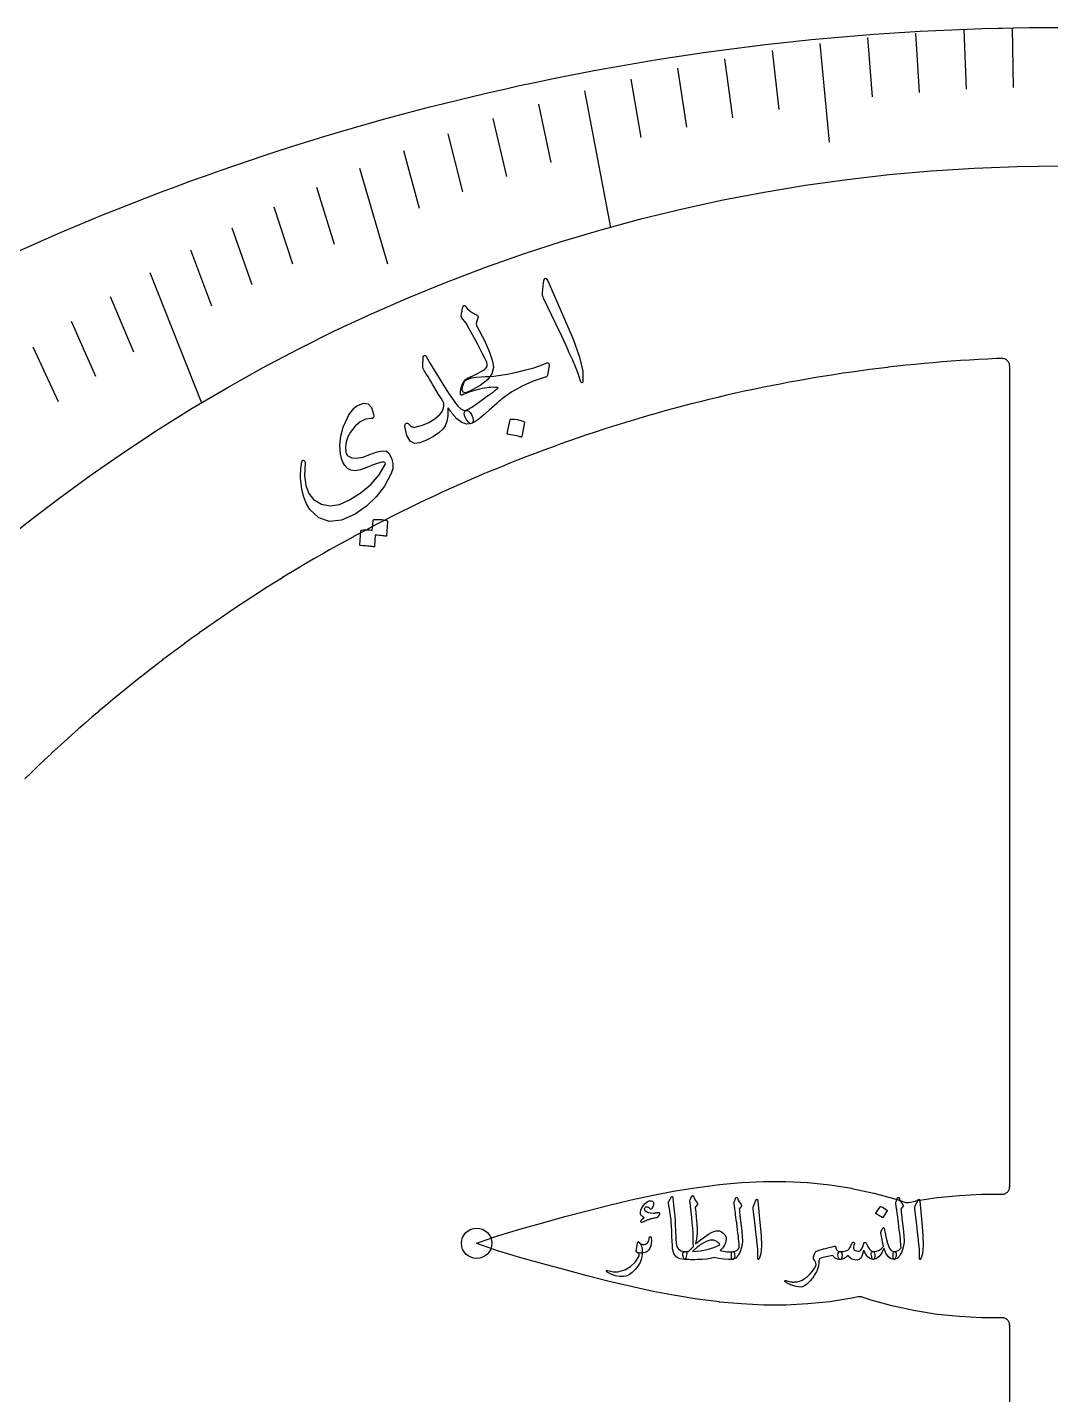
# Model space of a CAD drawing. Header units: millimetres. Extents: x -82 to 82, y -82 to 82.
# Drawn here: x -33.52 to -0.32, y 37.98 to 82.35 of the extents above; entities that cross this region are included whole.
import ezdxf

# ---------------------------------------------------------------- set-up
doc = ezdxf.new("R2010")
doc.units = ezdxf.units.MM
for name, color, linetype in [('CUT_INNER', 6, 'Continuous'), ('CUT_OUTER', 1, 'Continuous'), ('ENGRAVE', 7, 'Continuous'), ('ENGRAVE_FINE', 8, 'Continuous'), ('TEXT', 5, 'Continuous')]:
    doc.layers.add(name, color=color, linetype=linetype)

msp = doc.modelspace()

# ---------------------------------------------------------------- linework, layer by layer
at = {"layer": 'CUT_INNER'}
msp.add_lwpolyline([(-1.647, 26.5122), (-1.647, 40.2299), (-1.6482, 40.2544), (-1.6518, 40.2787), (-1.6578, 40.3025), (-1.666, 40.3256), (-1.6765, 40.3478), (-1.6892, 40.3688), (-1.7038, 40.3885), (-1.7203, 40.4067), (-1.7385, 40.4232), (-1.7582, 40.4378), (-1.7793, 40.4504), (-1.8015, 40.4609), (-1.8246, 40.4691), (-1.8484, 40.4751), (-1.8727, 40.4787), (-1.8972, 40.4799), (-2.5575, 40.4794), (-2.5637, 40.4795), (-3.2734, 40.514), (-3.2799, 40.5145), (-3.9894, 40.5862), (-3.9961, 40.587), (-4.7054, 40.6978), (-4.7123, 40.6991), (-5.4214, 40.8509), (-5.4284, 40.8526), (-6.1374, 41.0476), (-6.1445, 41.0498), (-6.4281, 41.1463), (-6.4541, 41.1536), (-6.4806, 41.1581), (-6.5075, 41.1597), (-6.5344, 41.1583), (-6.561, 41.1541), (-6.7638, 41.1107), (-6.7706, 41.1095), (-7.4799, 40.9987), (-7.4866, 40.9978), (-8.1961, 40.9261), (-8.2026, 40.9256), (-8.9124, 40.8911), (-8.9185, 40.891), (-9.6287, 40.8915), (-9.6344, 40.8917), (-10.345, 40.925), (-10.3502, 40.9253), (-11.0613, 40.9887), (-11.0661, 40.9893), (-11.7777, 41.0801), (-11.7819, 41.0807), (-12.4941, 41.1958), (-12.4976, 41.1965), (-13.2105, 41.3329), (-13.2134, 41.3335), (-13.9269, 41.4879), (-13.9292, 41.4884), (-14.6432, 41.6576), (-14.6451, 41.658), (-15.3595, 41.8388), (-15.3609, 41.8392), (-16.0753, 42.0286), (-16.7916, 42.2248), (-17.5079, 42.4264), (-17.5091, 42.4268), (-18.221, 42.6354), (-18.2281, 42.6377), (-18.9347, 42.8916), (-18.9398, 42.8938), (-18.9347, 42.8959), (-18.2281, 43.1498), (-18.221, 43.1522), (-17.5091, 43.3607), (-17.5079, 43.3611), (-16.7932, 43.5623), (-16.0773, 43.7584), (-15.3609, 43.9484), (-15.3595, 43.9487), (-14.6451, 44.1295), (-14.6432, 44.13), (-13.9292, 44.2991), (-13.9269, 44.2997), (-13.2134, 44.4541), (-13.2105, 44.4547), (-12.4976, 44.5911), (-12.4941, 44.5917), (-11.7819, 44.7069), (-11.7777, 44.7075), (-11.0661, 44.7983), (-11.0613, 44.7988), (-10.3502, 44.8622), (-10.345, 44.8626), (-9.6344, 44.8959), (-9.6287, 44.896), (-8.9185, 44.8965), (-8.9124, 44.8964), (-8.2026, 44.8619), (-8.1961, 44.8614), (-7.4866, 44.7897), (-7.4799, 44.7889), (-6.7706, 44.6781), (-6.7638, 44.6768), (-6.0546, 44.525), (-6.0476, 44.5233), (-5.3386, 44.3283), (-5.3315, 44.3261), (-5.0479, 44.2296), (-5.022, 44.2223), (-4.9954, 44.2178), (-4.9685, 44.2162), (-4.9416, 44.2176), (-4.915, 44.2218), (-4.7123, 44.2652), (-4.7054, 44.2665), (-3.9961, 44.3772), (-3.9894, 44.3781), (-3.2799, 44.4498), (-3.2734, 44.4503), (-2.5637, 44.4848), (-2.5575, 44.4849), (-1.8972, 44.4844), (-1.8727, 44.4856), (-1.8484, 44.4892), (-1.8246, 44.4951), (-1.8015, 44.5034), (-1.7793, 44.5139), (-1.7582, 44.5265), (-1.7385, 44.5411), (-1.7203, 44.5576), (-1.7038, 44.5757), (-1.6892, 44.5954), (-1.6765, 44.6165), (-1.666, 44.6387), (-1.6578, 44.6618), (-1.6518, 44.6856), (-1.6482, 44.7099), (-1.647, 44.7344), (-1.647, 71.3567), (-1.6483, 71.3818), (-1.652, 71.4067), (-1.6583, 71.431), (-1.667, 71.4546), (-1.678, 71.4773), (-1.6912, 71.4987), (-1.7065, 71.5186), (-1.7238, 71.5369), (-1.7428, 71.5534), (-1.7633, 71.5679), (-1.7852, 71.5803), (-1.8083, 71.5904), (-1.8322, 71.5981), (-1.8568, 71.6034), (-1.8818, 71.6062), (-1.907, 71.6065), (-2.0651, 71.6002), (-2.0666, 71.6001), (-2.36, 71.5866), (-2.3615, 71.5865), (-2.6548, 71.5712), (-2.6563, 71.5711), (-2.9495, 71.554), (-2.9511, 71.5539), (-3.2441, 71.535), (-3.2457, 71.5349), (-3.5386, 71.5142), (-3.5401, 71.5141), (-3.833, 71.4916), (-3.8345, 71.4915), (-4.1272, 71.4672), (-4.1287, 71.467), (-4.4212, 71.4409), (-4.4227, 71.4408), (-4.7151, 71.4129), (-4.7166, 71.4127), (-5.0088, 71.3831), (-5.0103, 71.3829), (-5.3023, 71.3514), (-5.3038, 71.3513), (-5.5956, 71.318), (-5.5971, 71.3178), (-5.8887, 71.2828), (-5.8902, 71.2826), (-6.1816, 71.2457), (-6.1831, 71.2455), (-6.4742, 71.2069), (-6.4758, 71.2067), (-6.7667, 71.1663), (-6.7682, 71.1661), (-7.0588, 71.1239), (-7.0603, 71.1236), (-7.3507, 71.0797), (-7.3522, 71.0794), (-7.6423, 71.0337), (-7.6438, 71.0334), (-7.9336, 70.9859), (-7.9351, 70.9856), (-8.2246, 70.9363), (-8.2262, 70.936), (-8.5154, 70.8849), (-8.5169, 70.8847), (-8.8057, 70.8318), (-8.8073, 70.8315), (-9.0958, 70.7769), (-9.0973, 70.7766), (-9.3855, 70.7202), (-9.387, 70.7199), (-9.6749, 70.6617), (-9.6764, 70.6614), (-9.9639, 70.6015), (-9.9654, 70.6011), (-10.2525, 70.5394), (-10.254, 70.5391), (-10.5408, 70.4756), (-10.5422, 70.4753), (-10.8286, 70.4101), (-10.8301, 70.4097), (-11.116, 70.3427), (-11.1175, 70.3424), (-11.403, 70.2737), (-11.4045, 70.2733), (-11.6896, 70.2028), (-11.6911, 70.2024), (-11.9758, 70.1302), (-11.9773, 70.1298), (-12.2615, 70.0558), (-12.263, 70.0555), (-12.5467, 69.9797), (-12.5482, 69.9793), (-12.8315, 69.9019), (-12.8329, 69.9015), (-13.1157, 69.8223), (-13.1172, 69.8219), (-13.3995, 69.7409), (-13.401, 69.7405), (-13.6828, 69.6578), (-13.6843, 69.6574), (-13.9656, 69.573), (-13.967, 69.5726), (-14.2478, 69.4865), (-14.2493, 69.486), (-14.5295, 69.3982), (-14.531, 69.3977), (-14.8107, 69.3082), (-14.8121, 69.3077), (-15.0913, 69.2164), (-15.0927, 69.2159), (-15.3713, 69.123), (-15.3728, 69.1225), (-15.6508, 69.0278), (-15.6522, 69.0273), (-15.9296, 68.9309), (-15.9311, 68.9304), (-16.2079, 68.8323), (-16.2093, 68.8318), (-16.4855, 68.732), (-16.487, 68.7315), (-16.7626, 68.63), (-16.764, 68.6295), (-17.039, 68.5263), (-17.0404, 68.5257), (-17.3147, 68.4209), (-17.3162, 68.4203), (-17.5898, 68.3138), (-17.5913, 68.3132), (-17.8643, 68.205), (-17.8657, 68.2045), (-18.138, 68.0946), (-18.1395, 68.094), (-18.4111, 67.9824), (-18.4126, 67.9819), (-18.6835, 67.8686), (-18.6849, 67.868), (-18.9552, 67.7532), (-18.9566, 67.7526), (-19.2262, 67.636), (-19.2276, 67.6354), (-19.4965, 67.5172), (-19.4979, 67.5166), (-19.766, 67.3968), (-19.7674, 67.3961), (-20.0348, 67.2747), (-20.0361, 67.274), (-20.3028, 67.1509), (-20.3042, 67.1503), (-20.57, 67.0255), (-20.5714, 67.0249), (-20.8365, 66.8985), (-20.8379, 66.8978), (-21.1022, 66.7698), (-21.1036, 66.7691), (-21.3671, 66.6395), (-21.3685, 66.6388), (-21.6312, 66.5076), (-21.6326, 66.5069), (-21.8945, 66.3741), (-21.8959, 66.3734), (-22.157, 66.2389), (-22.1583, 66.2382), (-22.4186, 66.1022), (-22.42, 66.1014), (-22.6794, 65.9638), (-22.6807, 65.9631), (-22.9393, 65.8238), (-22.9407, 65.8231), (-23.1984, 65.6823), (-23.1997, 65.6816), (-23.4566, 65.5392), (-23.4579, 65.5384), (-23.7139, 65.3944), (-23.7152, 65.3937), (-23.9703, 65.2481), (-23.9716, 65.2474), (-24.2258, 65.1003), (-24.2271, 65.0995), (-24.4804, 64.9509), (-24.4817, 64.9501), (-24.7341, 64.7999), (-24.7354, 64.7991), (-24.9868, 64.6473), (-24.9882, 64.6465), (-25.2386, 64.4932), (-25.24, 64.4924), (-25.4895, 64.3376), (-25.4908, 64.3368), (-25.7394, 64.1804), (-25.7407, 64.1796), (-25.9883, 64.0217), (-25.9896, 64.0209), (-26.2363, 63.8615), (-26.2376, 63.8607), (-26.4832, 63.6998), (-26.4845, 63.6989), (-26.7292, 63.5365), (-26.7305, 63.5357), (-26.9742, 63.3718), (-26.9754, 63.3709), (-27.2181, 63.2055), (-27.2194, 63.2046), (-27.461, 63.0377), (-27.4623, 63.0369), (-27.7029, 62.8685), (-27.7042, 62.8676), (-27.9438, 62.6978), (-27.945, 62.6969), (-28.1836, 62.5256), (-28.1848, 62.5247), (-28.4223, 62.3519), (-28.4235, 62.351), (-28.6599, 62.1768), (-28.6612, 62.1759), (-28.8965, 62.0002), (-28.8978, 61.9993), (-29.132, 61.8222), (-29.1332, 61.8212), (-29.3664, 61.6427), (-29.3676, 61.6418), (-29.5997, 61.4618), (-29.6009, 61.4609), (-29.8319, 61.2795), (-29.8331, 61.2785), (-30.0629, 61.0957), (-30.0641, 61.0947), (-30.2928, 60.9105), (-30.294, 60.9096), (-30.5216, 60.724), (-30.5228, 60.723), (-30.7493, 60.536), (-30.7504, 60.535), (-30.9757, 60.3466), (-30.9769, 60.3456), (-31.201, 60.1559), (-31.2022, 60.1549), (-31.4252, 59.9637), (-31.4263, 59.9627), (-31.6481, 59.7702), (-31.6493, 59.7692), (-31.8699, 59.5753), (-31.871, 59.5743), (-32.0904, 59.3791), (-32.0916, 59.3781), (-32.3098, 59.1815), (-32.3109, 59.1805), (-32.5279, 58.9826), (-32.529, 58.9816), (-32.7448, 58.7824), (-32.746, 58.7813), (-32.9605, 58.5808), (-32.9616, 58.5797), (-33.1749, 58.3779), (-33.176, 58.3768), (-33.3881, 58.1737), (-33.3892, 58.1726), (-33.6001, 57.9681)], dxfattribs=at)
at = {"layer": 'CUT_OUTER'}
msp.add_lwpolyline([(-33.8336, 75.0787), (-33.3723, 75.2849), (-32.9098, 75.4882), (-32.4459, 75.6887), (-31.9809, 75.8864), (-31.5147, 76.0812), (-31.0473, 76.2731), (-30.5787, 76.4622), (-30.1089, 76.6484), (-29.6381, 76.8317), (-29.1661, 77.0121), (-28.693, 77.1896), (-28.2188, 77.3642), (-27.7436, 77.5359), (-27.2673, 77.7047), (-26.79, 77.8705), (-26.3117, 78.0334), (-25.8324, 78.1934), (-25.3521, 78.3504), (-24.8709, 78.5045), (-24.3888, 78.6556), (-23.9057, 78.8038), (-23.4217, 78.949), (-22.9368, 79.0912), (-22.4511, 79.2305), (-21.9645, 79.3668), (-21.4771, 79.5), (-20.9889, 79.6303), (-20.4999, 79.7576), (-20.0102, 79.8819), (-19.5196, 80.0032), (-19.0284, 80.1214), (-18.5364, 80.2367), (-18.0437, 80.3489), (-17.5504, 80.4581), (-17.0564, 80.5643), (-16.5617, 80.6674), (-16.0664, 80.7675), (-15.5706, 80.8646), (-15.0741, 80.9586), (-14.577, 81.0496), (-14.0795, 81.1375), (-13.5813, 81.2223), (-13.0827, 81.3041), (-12.5836, 81.3829), (-12.084, 81.4586), (-11.584, 81.5312), (-11.0835, 81.6007), (-10.5826, 81.6672), (-10.0813, 81.7306), (-9.5796, 81.7909), (-9.0776, 81.8482), (-8.5752, 81.9023), (-8.0725, 81.9534), (-7.5695, 82.0014), (-7.0662, 82.0463), (-6.5626, 82.0881), (-6.0588, 82.1268), (-5.5548, 82.1624), (-5.0505, 82.195), (-4.5461, 82.2244), (-4.0415, 82.2508), (-3.5367, 82.274), (-3.0318, 82.2942), (-2.5268, 82.3112), (-2.0217, 82.3252), (-1.8765, 82.3283), (-1.5158, 82.336), (-1.0106, 82.3438), (-0.5053, 82.3484), (0, 82.35)], dxfattribs=at)
at = {"layer": 'ENGRAVE'}
for points in [[(-15.4466, 80.2855), (-14.5945, 75.8564)], [(-29.5439, 74.3917), (-27.8644, 70.1627)]]:
    msp.add_lwpolyline(points, dxfattribs=at)
for centre, radius in [((0, 23.532), 54.3217), ((-18.9407, 42.8938), 0.4941)]:
    msp.add_circle(centre, radius, dxfattribs=at)
at = {"layer": 'ENGRAVE_FINE'}
for points in [[(-4.6983, 82.162), (-4.5883, 80.2377)], [(-3.1346, 82.2664), (-3.0612, 80.3406)], [(-1.568, 82.3291), (-1.5313, 80.4024)], [(-7.8115, 81.829), (-7.5061, 78.6294)], [(-6.2578, 82.0162), (-6.1111, 80.0938)], [(-10.8964, 81.3319), (-10.6401, 79.4192)], [(-9.3582, 81.6008), (-9.1384, 79.6843)], [(-12.4247, 81.0227), (-12.1321, 79.1144)], [(-13.9419, 80.6738), (-13.613, 78.7703)], [(-16.9376, 79.8585), (-16.5363, 77.9667)], [(-18.4135, 79.3934), (-17.9763, 77.5083)], [(-19.8732, 78.8909), (-19.4002, 77.013)], [(-21.3156, 78.3517), (-20.8068, 76.4816)], [(-22.7394, 77.7766), (-21.8321, 74.6732)], [(-24.1436, 77.1664), (-23.5639, 75.3136)], [(-25.5271, 76.5218), (-24.9122, 74.6785)], [(-26.889, 75.8439), (-26.239, 74.0107)], [(-28.2282, 75.1336), (-27.5434, 73.311)], [(-30.8352, 73.6194), (-30.0814, 71.8196)], [(-32.1013, 72.8175), (-31.3133, 71.03)], [(-33.3414, 71.9872), (-32.5195, 70.2125)]]:
    msp.add_lwpolyline(points, dxfattribs=at)
at = {"layer": 'TEXT'}
for points in [[(-16.7718, 74.0639), (-16.7525, 74.1712), (-16.7233, 74.2163), (-16.6844, 74.1992), (-16.6357, 74.1198), (-16.1232, 72.9522), (-15.8135, 72.2338), (-15.6063, 71.6468), (-15.4995, 71.192), (-15.4919, 70.8696), (-15.5001, 70.8404), (-15.51, 70.8228), (-15.5218, 70.8169), (-15.5354, 70.8226), (-15.5486, 70.8343), (-15.5608, 70.8511), (-15.572, 70.873), (-15.5822, 70.9), (-15.6523, 71.1131), (-15.7364, 71.3359), (-15.8347, 71.5684), (-15.9473, 71.8105), (-15.9755, 71.8741), (-16.0537, 72.0453), (-16.1822, 72.324), (-16.3615, 72.71), (-16.7699, 73.5621), (-16.7883, 73.6086), (-16.8003, 73.653), (-16.806, 73.6955), (-16.8053, 73.736)], [(-18.6153, 71.4854), (-18.6801, 71.62), (-18.7499, 71.761), (-18.8248, 71.9083), (-18.9048, 72.062), (-18.9904, 72.2225), (-19.0822, 72.3903), (-19.1804, 72.5654), (-19.2848, 72.7477), (-19.4228, 72.9217), (-19.4337, 72.9474), (-19.4402, 72.9733), (-19.4425, 72.9996), (-19.4405, 73.0261), (-19.4386, 73.0401), (-19.4352, 73.0588), (-19.4303, 73.0823), (-19.424, 73.1105), (-19.4167, 73.1436), (-19.4089, 73.1818), (-19.4004, 73.225), (-19.3913, 73.2734), (-19.3877, 73.2894), (-19.3807, 73.3026), (-19.3704, 73.3128), (-19.3568, 73.3202), (-19.3441, 73.3223), (-19.3315, 73.3189), (-19.3188, 73.3099), (-19.3063, 73.2954), (-19.2345, 73.2138), (-19.1501, 73.1406), (-19.0531, 73.0756), (-18.9436, 73.0188), (-18.9151, 73.0019), (-18.8986, 72.9805), (-18.8941, 72.9545), (-18.9015, 72.9239), (-18.9534, 72.7431), (-18.9552, 72.7226), (-18.9518, 72.6979), (-18.9432, 72.669), (-18.9293, 72.6358), (-18.6917, 72.184), (-18.5241, 71.8121), (-18.4256, 71.5205), (-18.3956, 71.3093), (-18.4461, 71.1089), (-18.5918, 70.9149), (-18.8319, 70.7262), (-19.1662, 70.5414), (-19.2993, 70.4953), (-19.3802, 70.5096), (-19.409, 70.5846), (-19.3855, 70.7204), (-19.3794, 70.7395), (-19.3735, 70.7582), (-19.3678, 70.7764), (-19.3623, 70.7943), (-19.3569, 70.8117), (-19.3517, 70.8287), (-19.3467, 70.8453), (-19.3418, 70.8614), (-19.3271, 70.8944), (-19.3048, 70.9227), (-19.2749, 70.9464), (-19.2375, 70.9654), (-19.0658, 71.0409), (-18.9169, 71.1137), (-18.7907, 71.1838), (-18.6873, 71.2516), (-18.633, 71.3003), (-18.6028, 71.3555), (-18.5969, 71.4172), (-18.6153, 71.4854)], [(-19.2846, 69.9213), (-19.2433, 69.9188), (-19.2051, 69.9038), (-19.1701, 69.8762), (-19.1383, 69.8361), (-19.1065, 69.7834), (-19.0822, 69.7304), (-19.0654, 69.6771), (-19.056, 69.6235), (-19.0548, 69.575), (-19.0627, 69.5367), (-19.0796, 69.5086), (-19.1056, 69.4908), (-19.2626, 69.4719), (-19.4211, 69.5229), (-19.5815, 69.6438), (-19.7439, 69.8347), (-19.769, 69.8689), (-19.7907, 69.8985), (-19.8091, 69.9236), (-19.8241, 69.9441), (-19.8359, 69.96), (-19.8442, 69.9714), (-19.8492, 69.9782), (-19.8509, 69.9805), (-19.864, 69.9915), (-19.8728, 69.9923), (-19.8772, 69.983), (-19.8773, 69.9636), (-19.8793, 69.7464), (-19.907, 69.5645), (-19.9605, 69.4178), (-20.0399, 69.3062), (-20.1737, 69.1879), (-20.3422, 69.0762), (-20.5453, 68.9707), (-20.7832, 68.8709), (-20.9623, 68.848), (-21.1028, 68.9274), (-21.2048, 69.1095), (-21.2675, 69.3949), (-21.2688, 69.4321), (-21.2633, 69.4625), (-21.251, 69.486), (-21.232, 69.5026), (-21.2093, 69.5106), (-21.1861, 69.5081), (-21.1624, 69.4952), (-21.1381, 69.4718), (-21.0864, 69.4218), (-21.0362, 69.3889), (-20.9875, 69.3731), (-20.9404, 69.3744), (-20.7032, 69.4408), (-20.4908, 69.5317), (-20.3027, 69.6476), (-20.1386, 69.7887), (-20.0751, 69.8678), (-20.0327, 69.956), (-20.0117, 70.0532), (-20.0119, 70.1595), (-20.0326, 70.201), (-20.087, 70.295), (-20.1754, 70.4413), (-20.2979, 70.6399), (-20.3627, 70.7464), (-20.4211, 70.8427), (-20.4729, 70.9288), (-20.5183, 71.0046), (-20.5571, 71.0694), (-20.5895, 71.1226), (-20.6154, 71.1642), (-20.6348, 71.194), (-20.6607, 71.2414), (-20.6786, 71.2851), (-20.6884, 71.3254), (-20.6901, 71.362), (-20.6881, 71.4093), (-20.6861, 71.4533), (-20.6841, 71.4942), (-20.6822, 71.5319), (-20.6807, 71.5662), (-20.6798, 71.5971), (-20.6796, 71.6245), (-20.68, 71.6484), (-20.6785, 71.6685), (-20.6721, 71.6842), (-20.661, 71.6957), (-20.6452, 71.7028), (-20.6249, 71.7038), (-20.6073, 71.6993), (-20.5925, 71.6894), (-20.5805, 71.6741), (-20.4466, 71.4432), (-20.3174, 71.2253), (-20.1931, 71.0205), (-20.0737, 70.8287), (-19.9593, 70.6499), (-19.8502, 70.4839), (-19.7466, 70.3306), (-19.6483, 70.1903), (-19.5475, 70.063), (-19.4533, 69.9758), (-19.3657, 69.9285), (-19.2846, 69.9213)], [(-18.7959, 71.014), (-18.6622, 71.0159), (-18.5251, 71.023), (-18.3848, 71.0352), (-18.241, 71.0524), (-18.0943, 71.0742), (-17.9451, 71.0999), (-17.7934, 71.1295), (-17.6391, 71.1631), (-17.3436, 71.2333), (-17.0855, 71.3053), (-16.865, 71.3799), (-16.6818, 71.4574), (-16.6617, 71.4644), (-16.6434, 71.4653), (-16.6272, 71.4599), (-16.6129, 71.4484), (-16.6017, 71.4328), (-16.5945, 71.4151), (-16.5914, 71.3952), (-16.5924, 71.3733), (-16.6481, 71.0632), (-16.655, 71.0374), (-16.6688, 71.0175), (-16.6894, 71.0034), (-16.7168, 70.9951), (-17.1054, 70.864), (-17.4655, 70.7054), (-17.7965, 70.5199), (-18.0979, 70.3081), (-18.1145, 70.296), (-18.1422, 70.2736), (-18.181, 70.241), (-18.2308, 70.1981), (-18.2917, 70.1449), (-18.3635, 70.0813), (-18.4461, 70.0074), (-18.5395, 69.923), (-18.721, 69.762), (-18.8755, 69.6362), (-19.0035, 69.5457), (-19.1056, 69.4908), (-19.1368, 69.4898), (-19.1741, 69.51), (-19.2176, 69.5515), (-19.2673, 69.6142), (-19.327, 69.7247), (-19.3491, 69.813), (-19.3333, 69.8792), (-19.2798, 69.9233), (-19.1905, 69.9715), (-19.0672, 70.0503), (-18.9096, 70.1593), (-18.7172, 70.2982), (-18.6201, 70.3685), (-18.5349, 70.43), (-18.4617, 70.4826), (-18.4007, 70.5266), (-18.352, 70.5618), (-18.3161, 70.5881), (-18.293, 70.6056), (-18.2827, 70.6143), (-18.2791, 70.6183), (-18.2759, 70.6218), (-18.2733, 70.6247), (-18.2711, 70.6271), (-18.2691, 70.6291), (-18.267, 70.6308), (-18.2648, 70.6322), (-18.2624, 70.6333), (-18.2505, 70.6462), (-18.2476, 70.6557), (-18.2537, 70.6617), (-18.2688, 70.6641), (-18.3332, 70.6685), (-18.3997, 70.6695), (-18.4685, 70.6671), (-18.5395, 70.6613), (-18.6128, 70.6524), (-18.6885, 70.6408), (-18.7666, 70.6262), (-18.8471, 70.6089), (-18.9256, 70.5903), (-19.0025, 70.5701), (-19.0777, 70.5484), (-19.1512, 70.5252), (-19.2224, 70.5003), (-19.2905, 70.4738), (-19.3554, 70.4456), (-19.4172, 70.4159), (-19.4345, 70.4112), (-19.4482, 70.4129), (-19.4582, 70.421), (-19.4646, 70.4355), (-19.4673, 70.4649), (-19.468, 70.4944), (-19.4666, 70.524), (-19.4631, 70.5539), (-19.4581, 70.5843), (-19.4522, 70.6158), (-19.4452, 70.6485), (-19.4373, 70.6822), (-19.4167, 70.7485), (-19.3913, 70.8033), (-19.3612, 70.8468), (-19.3264, 70.8789), (-19.228, 70.935), (-19.1067, 70.9763), (-18.9626, 71.0027), (-18.7959, 71.014)], [(-22.37, 69.6574), (-22.5469, 69.6335), (-22.7178, 69.5521), (-22.882, 69.4131), (-23.0388, 69.2168), (-23.1224, 69.062), (-23.175, 68.9008), (-23.1968, 68.7332), (-23.1879, 68.5594), (-23.1797, 68.5279), (-23.1652, 68.4983), (-23.1443, 68.4704), (-23.1171, 68.4444), (-22.9938, 68.3833), (-22.8338, 68.3712), (-22.6372, 68.4077), (-22.4034, 68.4923), (-22.1735, 68.5769), (-21.9939, 68.6119), (-21.8648, 68.5981), (-21.7863, 68.5357), (-21.6996, 68.3676), (-21.659, 68.2002), (-21.6642, 68.0335), (-21.7148, 67.8676), (-21.9336, 67.4658), (-22.2006, 67.1139), (-22.5169, 66.8109), (-22.8835, 66.5555), (-23.3263, 66.3569), (-23.7172, 66.315), (-24.0588, 66.4314), (-24.3517, 66.708), (-24.4615, 66.8884), (-24.548, 67.1028), (-24.6107, 67.3513), (-24.649, 67.6341), (-24.653, 67.7164), (-24.6548, 67.797), (-24.6544, 67.8757), (-24.6518, 67.9527), (-24.6468, 68.0284), (-24.6394, 68.1032), (-24.6295, 68.1771), (-24.6171, 68.2501), (-24.607, 68.283), (-24.5922, 68.3022), (-24.5729, 68.3076), (-24.549, 68.2993), (-24.5295, 68.2834), (-24.5163, 68.2641), (-24.5094, 68.2413), (-24.5087, 68.2151), (-24.5298, 67.8116), (-24.4893, 67.48), (-24.3891, 67.2201), (-24.2305, 67.0312), (-23.9764, 66.8805), (-23.6989, 66.8277), (-23.3973, 66.8723), (-23.0702, 67.0136), (-22.6846, 67.2579), (-22.3635, 67.5309), (-22.1065, 67.834), (-21.9131, 68.1685), (-21.9037, 68.1933), (-21.9051, 68.2128), (-21.9174, 68.227), (-21.9405, 68.2358), (-22.0167, 68.2359), (-22.1357, 68.2089), (-22.2973, 68.1545), (-22.5015, 68.0722), (-22.7132, 67.9959), (-22.8888, 67.9647), (-23.0289, 67.9791), (-23.1333, 68.0394), (-23.2151, 68.1315), (-23.2804, 68.2388), (-23.329, 68.3614), (-23.3606, 68.4992), (-23.3816, 68.7914), (-23.3515, 69.0854), (-23.2697, 69.3812), (-23.1357, 69.6783), (-23.097, 69.752), (-23.0571, 69.8189), (-23.0159, 69.8792), (-22.9735, 69.9327), (-22.9304, 69.9797), (-22.887, 70.0202), (-22.8433, 70.0543), (-22.7994, 70.082), (-22.61, 70.1538), (-22.4611, 70.1297), (-22.3531, 70.0103), (-22.2857, 69.796), (-22.2815, 69.7315), (-22.2941, 69.6869), (-22.3236, 69.6622), (-22.37, 69.6574)], [(-17.856, 69.613), (-17.8525, 69.6213), (-17.8456, 69.6282), (-17.8355, 69.6335), (-17.8221, 69.6373), (-17.7159, 69.6345), (-17.6119, 69.6209), (-17.5101, 69.5967), (-17.4104, 69.5617), (-17.3994, 69.5548), (-17.3925, 69.5464), (-17.3897, 69.5363), (-17.3911, 69.5248), (-17.4706, 69.0732), (-17.4753, 69.0613), (-17.485, 69.0552), (-17.4995, 69.0548), (-17.5189, 69.0602), (-17.5357, 69.0648), (-17.5619, 69.0714), (-17.5976, 69.0798), (-17.6427, 69.0901), (-17.6978, 69.1021), (-17.7636, 69.1154), (-17.8401, 69.13), (-17.9272, 69.1459), (-17.9394, 69.1495), (-17.9469, 69.1549), (-17.9497, 69.1621), (-17.9479, 69.1712)], [(-22.2987, 66.3482), (-22.2962, 66.3568), (-22.2903, 66.3642), (-22.2811, 66.3705), (-22.2685, 66.3756), (-22.2166, 66.381), (-22.1652, 66.3839), (-22.1144, 66.3843), (-22.064, 66.3822), (-22.0137, 66.3775), (-21.963, 66.37), (-21.912, 66.3598), (-21.8607, 66.3467), (-21.8491, 66.3407), (-21.8409, 66.3321), (-21.8363, 66.321), (-21.8352, 66.3074), (-21.8638, 65.8501), (-21.8671, 65.8426), (-21.8755, 65.8383), (-21.8889, 65.8372), (-21.9075, 65.8392), (-21.9213, 65.8428), (-21.9427, 65.8465), (-21.9718, 65.8502), (-22.0084, 65.854), (-22.053, 65.858), (-22.1061, 65.8622), (-22.1676, 65.8668), (-22.2376, 65.8715), (-22.2586, 65.5149), (-22.2617, 65.5026), (-22.2702, 65.4955), (-22.2843, 65.4936), (-22.3038, 65.4967), (-22.3208, 65.4995), (-22.3471, 65.5031), (-22.3828, 65.5075), (-22.4279, 65.5128), (-22.4831, 65.5186), (-22.5487, 65.5245), (-22.6249, 65.5306), (-22.7116, 65.5368), (-22.722, 65.54), (-22.7286, 65.5452), (-22.7315, 65.5525), (-22.7307, 65.5618), (-22.6983, 66.0085), (-22.696, 66.0171), (-22.6902, 66.0246), (-22.6811, 66.0309), (-22.6685, 66.0362), (-22.6255, 66.0431), (-22.5826, 66.0474), (-22.5397, 66.0491), (-22.4968, 66.0482), (-22.4541, 66.0449), (-22.4118, 66.0396), (-22.3698, 66.0323), (-22.3282, 66.0229)], [(-12.6161, 44.3993), (-12.6107, 44.4077), (-12.6056, 44.4134), (-12.6008, 44.4162), (-12.5964, 44.4162), (-12.5897, 44.4125), (-12.5837, 44.4014), (-12.5784, 44.3829), (-12.5738, 44.357), (-12.5506, 44.1464), (-12.5316, 43.9517), (-12.5168, 43.7729), (-12.5062, 43.6099), (-12.4994, 43.4705), (-12.4931, 43.3456), (-12.4874, 43.2351), (-12.4822, 43.139), (-12.4777, 43.0575), (-12.4741, 42.9903), (-12.4714, 42.9376), (-12.4695, 42.8994), (-12.4445, 42.7849), (-12.3892, 42.7007), (-12.3035, 42.6467), (-12.1876, 42.6231), (-12.1554, 42.6147), (-12.1347, 42.5949), (-12.1258, 42.5639), (-12.1284, 42.5216), (-12.1416, 42.455), (-12.1559, 42.4074), (-12.1712, 42.3789), (-12.1876, 42.3694), (-12.3508, 42.3909), (-12.4709, 42.4554), (-12.5481, 42.5629), (-12.5823, 42.7133), (-12.5877, 42.7853), (-12.5925, 42.8575), (-12.5968, 42.9298), (-12.6006, 43.0023), (-12.6041, 43.075), (-12.6073, 43.1479), (-12.6104, 43.2209), (-12.6133, 43.2941), (-12.6186, 43.4337), (-12.626, 43.5595), (-12.6355, 43.6713), (-12.6471, 43.7692), (-12.6609, 43.8632), (-12.6767, 43.9633), (-12.6947, 44.0697), (-12.7148, 44.1822), (-12.7174, 44.2024), (-12.7169, 44.2209), (-12.7132, 44.2377), (-12.7063, 44.2527)], [(-11.246, 42.437), (-11.3591, 42.406), (-11.487, 42.3835), (-11.6297, 42.3694), (-11.7873, 42.3637), (-11.8663, 42.3627), (-11.937, 42.3623), (-11.9995, 42.3627), (-12.0537, 42.3637), (-12.0996, 42.3652), (-12.1372, 42.3666), (-12.1665, 42.368), (-12.1876, 42.3694), (-12.1987, 42.3756), (-12.2094, 42.3884), (-12.2198, 42.408), (-12.2299, 42.4342), (-12.2494, 42.5137), (-12.2489, 42.5717), (-12.2283, 42.6081), (-12.1876, 42.6231), (-12.0664, 42.6259), (-11.9113, 42.7923), (-11.9115, 42.9311), (-11.9148, 43.077), (-11.9214, 43.23), (-11.931, 43.39), (-11.9439, 43.5568), (-11.9599, 43.7304), (-11.9792, 43.9106), (-12.0015, 44.0976), (-12.0043, 44.1244), (-12.0068, 44.1483), (-12.0092, 44.1695), (-12.0114, 44.1878), (-12.0136, 44.2033), (-12.016, 44.216), (-12.0185, 44.2259), (-12.0213, 44.2329), (-12.0213, 44.2597), (-12.01, 44.3006), (-11.9874, 44.3556), (-11.9536, 44.4246), (-11.949, 44.432), (-11.9437, 44.4373), (-11.9377, 44.4405), (-11.931, 44.4416), (-11.9244, 44.4403), (-11.9184, 44.4366), (-11.9131, 44.4304), (-11.9085, 44.4218), (-11.8789, 44.3515), (-11.8493, 44.2928), (-11.8197, 44.2458), (-11.7901, 44.2104), (-11.7774, 44.1942), (-11.7732, 44.1765), (-11.7774, 44.1575), (-11.7901, 44.1371), (-11.838, 44.075), (-11.8438, 44.0648), (-11.8472, 44.0511), (-11.8481, 44.0338), (-11.8465, 44.013), (-11.8153, 43.7466), (-11.795, 43.5225), (-11.7857, 43.3406), (-11.7873, 43.2011), (-11.7894, 43.1761), (-11.7929, 43.1464), (-11.7978, 43.112), (-11.8042, 43.0728), (-11.8118, 43.029), (-11.8204, 42.9808), (-11.8301, 42.9282), (-11.8408, 42.8712), (-11.6785, 43.0032), (-11.5385, 43.1087), (-11.4206, 43.1879), (-11.3249, 43.2405), (-11.2419, 43.2745), (-11.1705, 43.2948), (-11.1108, 43.3013), (-11.0627, 43.2941), (-10.9998, 43.2679), (-10.9436, 43.2257), (-10.8941, 43.1678), (-10.8513, 43.0939), (-10.8456, 43.0793), (-10.8428, 43.0608), (-10.8428, 43.0384), (-10.8456, 43.0122), (-10.8724, 42.9087), (-10.9133, 42.8155), (-10.9683, 42.7325), (-11.0373, 42.6598), (-10.9841, 42.6468), (-10.9316, 42.6362), (-10.8798, 42.6278), (-10.8287, 42.6217), (-10.7783, 42.6181), (-10.7286, 42.6171), (-10.6796, 42.6188), (-10.6314, 42.6231), (-10.6134, 42.6221), (-10.5989, 42.6133), (-10.588, 42.5967), (-10.5806, 42.5724), (-10.5713, 42.5215), (-10.5686, 42.4786), (-10.5727, 42.4439), (-10.5834, 42.4173), (-10.5981, 42.3963), (-10.6109, 42.3814), (-10.622, 42.3724), (-10.6314, 42.3694), (-10.7734, 42.3652), (-10.9232, 42.375), (-11.0807, 42.399), (-11.246, 42.437)], [(-10.5891, 44.2301), (-10.57, 44.2761), (-10.5552, 44.3126), (-10.5447, 44.3395), (-10.5383, 44.357), (-10.5334, 44.3681), (-10.527, 44.376), (-10.5193, 44.3808), (-10.5101, 44.3823), (-10.4997, 44.3806), (-10.4911, 44.3753), (-10.4842, 44.3665), (-10.4791, 44.3542), (-10.4557, 44.2937), (-10.4277, 44.2393), (-10.3951, 44.1908), (-10.3579, 44.1483), (-10.3475, 44.1348), (-10.3445, 44.1194), (-10.3489, 44.1024), (-10.3607, 44.0835), (-10.4227, 43.9961), (-10.4185, 43.957), (-10.4143, 43.9186), (-10.41, 43.8809), (-10.4058, 43.8439), (-10.4016, 43.8076), (-10.3974, 43.772), (-10.3931, 43.7371), (-10.3889, 43.7029), (-10.35, 43.3864), (-10.3262, 43.139), (-10.3175, 42.9607), (-10.3241, 42.8515), (-10.3773, 42.6533), (-10.4467, 42.5068), (-10.5323, 42.4122), (-10.6342, 42.3694), (-10.637, 42.3694), (-10.6398, 42.3694), (-10.6426, 42.3694), (-10.6455, 42.3694), (-10.6622, 42.3852), (-10.6729, 42.4215), (-10.6777, 42.4783), (-10.6765, 42.5555), (-10.6738, 42.584), (-10.6659, 42.6048), (-10.6527, 42.6178), (-10.6342, 42.6231), (-10.5626, 42.6374), (-10.5031, 42.6633), (-10.4555, 42.7008), (-10.4199, 42.75), (-10.4223, 42.809), (-10.4266, 42.8762), (-10.4329, 42.9514), (-10.4411, 43.0347), (-10.451, 43.1258), (-10.4626, 43.2243), (-10.4757, 43.3302), (-10.4904, 43.4435), (-10.504, 43.5549), (-10.5165, 43.655), (-10.5279, 43.7438), (-10.5383, 43.8213), (-10.5473, 43.8876), (-10.5545, 43.9425), (-10.56, 43.9862), (-10.5637, 44.0187), (-10.5919, 44.1794), (-10.5928, 44.1952), (-10.5926, 44.209), (-10.5914, 44.2206), (-10.5891, 44.2301)], [(-5.3424, 44.2301), (-5.3234, 44.2761), (-5.3086, 44.3126), (-5.298, 44.3395), (-5.2917, 44.357), (-5.2867, 44.3681), (-5.2804, 44.376), (-5.2726, 44.3808), (-5.2635, 44.3823), (-5.2531, 44.3806), (-5.2444, 44.3753), (-5.2376, 44.3665), (-5.2325, 44.3542), (-5.209, 44.2937), (-5.181, 44.2393), (-5.1484, 44.1908), (-5.1112, 44.1483), (-5.1008, 44.1348), (-5.0978, 44.1194), (-5.1022, 44.1024), (-5.114, 44.0835), (-5.1761, 43.9961), (-5.1718, 43.957), (-5.1676, 43.9186), (-5.1634, 43.8809), (-5.1592, 43.8439), (-5.1549, 43.8076), (-5.1507, 43.772), (-5.1465, 43.7371), (-5.1422, 43.7029), (-5.1033, 43.3864), (-5.0795, 43.139), (-5.0709, 42.9607), (-5.0774, 42.8515), (-5.1306, 42.6533), (-5.2, 42.5068), (-5.2857, 42.4122), (-5.3875, 42.3694), (-5.3903, 42.3694), (-5.3932, 42.3694), (-5.396, 42.3694), (-5.3988, 42.3694), (-5.4155, 42.3852), (-5.4263, 42.4215), (-5.431, 42.4783), (-5.4298, 42.5555), (-5.4272, 42.584), (-5.4192, 42.6048), (-5.406, 42.6178), (-5.3875, 42.6231), (-5.316, 42.6374), (-5.2564, 42.6633), (-5.2088, 42.7008), (-5.1733, 42.75), (-5.1756, 42.809), (-5.1799, 42.8762), (-5.1862, 42.9514), (-5.1944, 43.0347), (-5.2044, 43.1258), (-5.2159, 43.2243), (-5.229, 43.3302), (-5.2437, 43.4435), (-5.2573, 43.5549), (-5.2698, 43.655), (-5.2813, 43.7438), (-5.2917, 43.8213), (-5.3006, 43.8876), (-5.3079, 43.9425), (-5.3133, 43.9862), (-5.317, 44.0187), (-5.3452, 44.1794), (-5.3461, 44.1952), (-5.3459, 44.209), (-5.3447, 44.2206), (-5.3424, 44.2301)], [(-13.1067, 43.7226), (-13.1434, 43.7158), (-13.1775, 43.7092), (-13.209, 43.7031), (-13.2378, 43.6973), (-13.2638, 43.6916), (-13.2868, 43.686), (-13.3068, 43.6803), (-13.3238, 43.6747), (-13.341, 43.6683), (-13.3618, 43.6603), (-13.3861, 43.6507), (-13.414, 43.6395), (-13.4453, 43.6265), (-13.4802, 43.6116), (-13.5186, 43.5948), (-13.5606, 43.576), (-13.5777, 43.5704), (-13.5923, 43.5704), (-13.6045, 43.576), (-13.6142, 43.5873), (-13.62, 43.615), (-13.6036, 43.6472), (-13.565, 43.684), (-13.5042, 43.7255), (-13.5507, 43.7519), (-13.586, 43.7804), (-13.6099, 43.8111), (-13.6226, 43.8439), (-13.6251, 43.9057), (-13.6099, 43.9728), (-13.5771, 44.0453), (-13.5268, 44.123), (-13.4667, 44.1926), (-13.4048, 44.2407), (-13.3412, 44.2673), (-13.2758, 44.2724), (-13.2394, 44.2632), (-13.2145, 44.2442), (-13.2013, 44.2153), (-13.1997, 44.1765), (-13.2061, 44.1346), (-13.2166, 44.0962), (-13.2314, 44.0613), (-13.2505, 44.0299), (-13.2695, 44.0079), (-13.2871, 43.9982), (-13.3033, 44.0009), (-13.3181, 44.0158), (-13.335, 44.0382), (-13.3548, 44.0546), (-13.3773, 44.065), (-13.4027, 44.0694), (-13.4293, 44.0694), (-13.4527, 44.0638), (-13.473, 44.0525), (-13.4901, 44.0356), (-13.5026, 44.0151), (-13.5063, 43.9961), (-13.5012, 43.9785), (-13.4873, 43.9623), (-13.4351, 43.9237), (-13.3717, 43.8953), (-13.297, 43.8772), (-13.211, 43.8692), (-13.2035, 43.8695), (-13.1951, 43.8703), (-13.1859, 43.8716), (-13.1758, 43.8735), (-13.1647, 43.8757), (-13.1528, 43.878), (-13.1401, 43.8806), (-13.1264, 43.8833), (-13.1116, 43.8861), (-13.0982, 43.8886), (-13.0862, 43.891), (-13.0757, 43.8932), (-13.0663, 43.8951), (-13.0581, 43.8964), (-13.0508, 43.8972), (-13.0447, 43.8974), (-13.033, 43.8962), (-13.0235, 43.8925), (-13.0161, 43.8863), (-13.0108, 43.8777), (-13.0075, 43.8694), (-13.0059, 43.8615), (-13.0061, 43.8539), (-13.008, 43.8467), (-13.0353, 43.7956), (-13.0609, 43.7579), (-13.0847, 43.7336), (-13.1067, 43.7226)], [(-9.8899, 44.2583), (-9.8629, 44.3105), (-9.8413, 44.3288), (-9.8249, 44.3133), (-9.8138, 44.2639), (-9.7489, 43.5732), (-9.7103, 43.1493), (-9.7017, 42.8106), (-9.723, 42.5572), (-9.7743, 42.3891), (-9.7836, 42.3754), (-9.7919, 42.368), (-9.7991, 42.3669), (-9.8053, 42.3722), (-9.8103, 42.3805), (-9.8138, 42.3912), (-9.8159, 42.4045), (-9.8166, 42.4201), (-9.8166, 42.5422), (-9.8222, 42.6718), (-9.8335, 42.8087), (-9.8504, 42.953), (-9.8541, 42.9907), (-9.8652, 43.0925), (-9.8837, 43.2585), (-9.9096, 43.4886), (-9.9717, 43.9989), (-9.9731, 44.0261), (-9.9717, 44.0511), (-9.9674, 44.074), (-9.9604, 44.0948)], [(-5.8527, 44.0807), (-5.8492, 44.0842), (-5.8442, 44.0863), (-5.8379, 44.087), (-5.8301, 44.0863), (-5.7753, 44.0641), (-5.7237, 44.037), (-5.6753, 44.0049), (-5.63, 43.9679), (-5.6256, 43.9623), (-5.6236, 43.9566), (-5.6242, 43.951), (-5.6272, 43.9454), (-5.7597, 43.7311), (-5.7646, 43.726), (-5.7709, 43.7248), (-5.7787, 43.7274), (-5.7879, 43.7339), (-5.7958, 43.7396), (-5.8083, 43.748), (-5.8254, 43.7593), (-5.8471, 43.7734), (-5.8737, 43.7903), (-5.9056, 43.81), (-5.9427, 43.8326), (-5.9852, 43.858), (-5.9908, 43.8622), (-5.9937, 43.8664), (-5.9937, 43.8706), (-5.9908, 43.8749)], [(-4.6432, 44.2583), (-4.6163, 44.3105), (-4.5946, 44.3288), (-4.5782, 44.3133), (-4.5671, 44.2639), (-4.5023, 43.5732), (-4.4637, 43.1493), (-4.455, 42.8106), (-4.4764, 42.5572), (-4.5276, 42.3891), (-4.537, 42.3754), (-4.5453, 42.368), (-4.5525, 42.3669), (-4.5587, 42.3722), (-4.5636, 42.3805), (-4.5671, 42.3912), (-4.5692, 42.4045), (-4.5699, 42.4201), (-4.5699, 42.5422), (-4.5756, 42.6718), (-4.5868, 42.8087), (-4.6038, 42.953), (-4.6075, 42.9907), (-4.6186, 43.0925), (-4.6371, 43.2585), (-4.663, 43.4886), (-4.725, 43.9989), (-4.7264, 44.0261), (-4.725, 44.0511), (-4.7208, 44.074), (-4.7137, 44.0948)], [(-13.3125, 43.1109), (-13.2987, 43.1087), (-13.2885, 43.1024), (-13.2818, 43.0918), (-13.2787, 43.077), (-13.2728, 42.9787), (-13.278, 42.8895), (-13.294, 42.8095), (-13.3209, 42.7387), (-13.3594, 42.6792), (-13.4098, 42.633), (-13.4721, 42.6002), (-13.5465, 42.5808), (-13.5986, 42.5747), (-13.648, 42.5759), (-13.6945, 42.5845), (-13.7382, 42.6006), (-13.7534, 42.6125), (-13.7622, 42.6316), (-13.7646, 42.6577), (-13.7608, 42.6908), (-13.7185, 42.905), (-13.7151, 42.9213), (-13.7107, 42.9332), (-13.7052, 42.941), (-13.6987, 42.9445), (-13.6915, 42.9442), (-13.6839, 42.9403), (-13.676, 42.9329), (-13.6677, 42.922), (-13.6464, 42.898), (-13.6191, 42.8797), (-13.5858, 42.867), (-13.5465, 42.8599), (-13.5056, 42.8596), (-13.4675, 42.867), (-13.4323, 42.8821), (-13.3999, 42.905), (-13.3719, 42.9368), (-13.3527, 42.9755), (-13.3423, 43.0213), (-13.3407, 43.0742), (-13.3389, 43.0902), (-13.3336, 43.1017), (-13.3248, 43.1086), (-13.3125, 43.1109)], [(-5.8273, 43.2377), (-5.8266, 43.2502), (-5.8217, 43.268), (-5.8125, 43.2911), (-5.7991, 43.3195), (-5.7849, 43.3464), (-5.7731, 43.3681), (-5.7637, 43.3845), (-5.7568, 43.3956), (-5.7438, 43.4044), (-5.7329, 43.4026), (-5.7241, 43.3903), (-5.7174, 43.3674), (-5.7141, 43.3518), (-5.71, 43.3332), (-5.705, 43.3116), (-5.699, 43.2871), (-5.6926, 43.2597), (-5.686, 43.2296), (-5.6792, 43.1969), (-5.6723, 43.1616), (-5.639, 43.0143), (-5.6095, 42.8966), (-5.584, 42.8085), (-5.5623, 42.75), (-5.5302, 42.6987), (-5.4904, 42.6605), (-5.4428, 42.6353), (-5.3875, 42.6231), (-5.3717, 42.6199), (-5.3579, 42.6133), (-5.3463, 42.603), (-5.3368, 42.5893), (-5.329, 42.5713), (-5.3255, 42.5512), (-5.3262, 42.529), (-5.3311, 42.5047), (-5.3442, 42.4455), (-5.3579, 42.4032), (-5.3724, 42.3778), (-5.3875, 42.3694), (-5.4994, 42.3939), (-5.5926, 42.4617), (-5.6672, 42.5729), (-5.723, 42.7274), (-5.7257, 42.7329), (-5.7279, 42.7352), (-5.7299, 42.7343), (-5.7315, 42.7303), (-5.7995, 42.5808), (-5.8795, 42.4709), (-5.9715, 42.4004), (-6.0754, 42.3694), (-6.0872, 42.3704), (-6.0973, 42.3764), (-6.1056, 42.3874), (-6.1121, 42.4032), (-6.1179, 42.4259), (-6.1241, 42.4547), (-6.1306, 42.4894), (-6.1374, 42.5301), (-6.1389, 42.5697), (-6.129, 42.5985), (-6.1078, 42.6162), (-6.0754, 42.6231), (-5.9671, 42.637), (-5.876, 42.6703), (-5.8021, 42.723), (-5.7456, 42.7951), (-5.7445, 42.8043), (-5.747, 42.8233), (-5.753, 42.8522), (-5.7625, 42.891), (-5.7684, 42.9149), (-5.7748, 42.9445), (-5.7818, 42.9798), (-5.7893, 43.0206), (-5.7975, 43.067), (-5.8065, 43.1186), (-5.8165, 43.1755), (-5.8273, 43.2377)], [(-13.6649, 42.922), (-13.633, 42.8799), (-13.6078, 42.8381), (-13.5893, 42.7967), (-13.5775, 42.7556), (-13.5708, 42.7119), (-13.5676, 42.6598), (-13.568, 42.5992), (-13.5719, 42.5301), (-13.5957, 42.4002), (-13.6416, 42.2756), (-13.7098, 42.1564), (-13.8002, 42.0424), (-13.8996, 41.9444), (-13.9948, 41.8732), (-14.0857, 41.8288), (-14.1724, 41.8112), (-14.3124, 41.8161), (-14.448, 41.8422), (-14.5789, 41.8894), (-14.7052, 41.9578), (-14.714, 41.9636), (-14.7207, 41.9698), (-14.7253, 41.9763), (-14.7278, 41.9831), (-14.7283, 41.9911), (-14.7271, 41.9979), (-14.7241, 42.0038), (-14.7193, 42.0085), (-14.7121, 42.0117), (-14.7045, 42.0127), (-14.6966, 42.0117), (-14.6883, 42.0085), (-14.6413, 41.9956), (-14.5963, 41.9849), (-14.5532, 41.9765), (-14.5121, 41.9705), (-14.4727, 41.9668), (-14.4349, 41.9659), (-14.3987, 41.9676), (-14.3641, 41.9719), (-14.1377, 42.0367), (-13.9461, 42.1438), (-13.7895, 42.2933), (-13.6677, 42.485), (-13.6665, 42.491), (-13.6656, 42.5005), (-13.6651, 42.5135), (-13.6649, 42.5301), (-13.6695, 42.5429), (-13.6832, 42.559), (-13.7061, 42.5782), (-13.7382, 42.6006), (-13.7523, 42.6178), (-13.7608, 42.6386), (-13.7636, 42.6629), (-13.7608, 42.6908), (-13.7185, 42.905), (-13.7098, 42.9325), (-13.698, 42.9445), (-13.683, 42.941), (-13.6649, 42.922)], [(-11.1529, 42.953), (-11.2504, 42.9974), (-11.3651, 42.9981), (-11.4971, 42.9551), (-11.6463, 42.8684), (-11.6853, 42.8411), (-11.7235, 42.8127), (-11.7607, 42.7833), (-11.7971, 42.7528), (-11.8326, 42.7216), (-11.8673, 42.6901), (-11.901, 42.6582), (-11.9339, 42.6259), (-11.6893, 42.6503), (-11.4602, 42.695), (-11.2467, 42.7602), (-11.0486, 42.8458), (-11.0657, 42.8716), (-11.0888, 42.898), (-11.1179, 42.9251), (-11.1529, 42.953)], [(-7.1411, 42.3694), (-7.1853, 42.3713), (-7.225, 42.3771), (-7.26, 42.3868), (-7.2905, 42.4004), (-7.3042, 42.4082), (-7.317, 42.4173), (-7.3289, 42.4279), (-7.3399, 42.4399), (-7.3503, 42.4529), (-7.3607, 42.4667), (-7.3708, 42.4811), (-7.3807, 42.4963), (-7.4984, 42.4786), (-7.6063, 42.4568), (-7.7043, 42.4307), (-7.7924, 42.4004), (-7.8109, 42.39), (-7.8241, 42.3757), (-7.832, 42.3576), (-7.8346, 42.3356), (-7.8417, 42.2452), (-7.8544, 42.1629), (-7.8727, 42.0887), (-7.8967, 42.0226), (-7.9204, 41.971), (-7.9464, 41.9204), (-7.9746, 41.8709), (-8.0052, 41.8224), (-8.0381, 41.7752), (-8.0732, 41.7294), (-8.1107, 41.685), (-8.1504, 41.642), (-8.2278, 41.5692), (-8.3019, 41.5173), (-8.373, 41.4861), (-8.4408, 41.4757), (-8.5058, 41.4794), (-8.574, 41.4905), (-8.6454, 41.509), (-8.7199, 41.5349), (-8.7564, 41.5501), (-8.7897, 41.5648), (-8.8198, 41.579), (-8.8468, 41.5927), (-8.8707, 41.6056), (-8.8919, 41.6177), (-8.9102, 41.6289), (-8.9257, 41.6392), (-8.935, 41.648), (-8.9405, 41.6575), (-8.9421, 41.6677), (-8.9398, 41.6787), (-8.9342, 41.6877), (-8.9257, 41.6921), (-8.9144, 41.6919), (-8.9003, 41.6871), (-8.8452, 41.6672), (-8.7953, 41.6526), (-8.7507, 41.6432), (-8.7114, 41.6392), (-8.6911, 41.6381), (-8.6695, 41.6378), (-8.6467, 41.6381), (-8.6226, 41.6392), (-8.5973, 41.641), (-8.5708, 41.6434), (-8.5431, 41.6466), (-8.5141, 41.6505), (-8.4528, 41.6674), (-8.3816, 41.7012), (-8.3005, 41.752), (-8.2096, 41.8196), (-8.1199, 41.8996), (-8.0426, 41.9874), (-7.9775, 42.0829), (-7.9249, 42.1861), (-7.9227, 42.1904), (-7.922, 42.1946), (-7.9227, 42.1988), (-7.9249, 42.203), (-7.9407, 42.258), (-7.9601, 42.3074), (-7.983, 42.3511), (-8.0094, 42.3891), (-8.0168, 42.4138), (-8.0109, 42.4568), (-7.9915, 42.5181), (-7.9587, 42.5977), (-7.949, 42.6133), (-7.9368, 42.6259), (-7.9222, 42.6358), (-7.9051, 42.6429), (-7.8309, 42.6663), (-7.7578, 42.6887), (-7.6858, 42.71), (-7.6147, 42.7303), (-7.5444, 42.7493), (-7.4745, 42.7669), (-7.4049, 42.7831), (-7.3356, 42.7979), (-7.3191, 42.7997), (-7.306, 42.7965), (-7.2965, 42.7884), (-7.2905, 42.7754), (-7.2849, 42.7458), (-7.2764, 42.719), (-7.2652, 42.695), (-7.2511, 42.6739), (-7.2326, 42.657), (-7.2081, 42.6429), (-7.1776, 42.6316), (-7.1411, 42.6231), (-7.1231, 42.6155), (-7.1087, 42.6013), (-7.0978, 42.5803), (-7.0904, 42.5526), (-7.0865, 42.5216), (-7.0861, 42.4906), (-7.0893, 42.4596), (-7.096, 42.4286), (-7.1052, 42.4027), (-7.1157, 42.3842), (-7.1277, 42.3731), (-7.1411, 42.3694)], [(-7.1467, 42.6231), (-7.0491, 42.6288), (-6.9677, 42.6457), (-6.9025, 42.6739), (-6.8535, 42.7133), (-6.8313, 42.7442), (-6.8098, 42.7831), (-6.789, 42.8302), (-6.769, 42.8853), (-6.7616, 42.9017), (-6.7535, 42.9142), (-6.7446, 42.9228), (-6.7351, 42.9276), (-6.7231, 42.9301), (-6.7126, 42.929), (-6.7034, 42.9244), (-6.6957, 42.9163), (-6.689, 42.9043), (-6.6858, 42.891), (-6.6861, 42.8762), (-6.69, 42.8599), (-6.7045, 42.8182), (-6.714, 42.7831), (-6.7186, 42.7547), (-6.7182, 42.7331), (-6.7087, 42.7022), (-6.6886, 42.6774), (-6.658, 42.6585), (-6.6167, 42.6457), (-6.5709, 42.6397), (-6.5321, 42.6414), (-6.5004, 42.651), (-6.4758, 42.6682), (-6.4497, 42.7029), (-6.425, 42.7535), (-6.4018, 42.8199), (-6.3799, 42.9022), (-6.3766, 42.9121), (-6.3693, 42.9191), (-6.3582, 42.9234), (-6.3433, 42.9248), (-6.3292, 42.9234), (-6.3179, 42.9191), (-6.3094, 42.9121), (-6.3038, 42.9022), (-6.2523, 42.7865), (-6.1966, 42.7014), (-6.1367, 42.6469), (-6.0726, 42.6231), (-6.058, 42.6164), (-6.0451, 42.5992), (-6.034, 42.5713), (-6.0247, 42.5329), (-6.0208, 42.5024), (-6.0204, 42.473), (-6.0236, 42.4446), (-6.0303, 42.4173), (-6.0382, 42.3963), (-6.0479, 42.3814), (-6.0594, 42.3724), (-6.0726, 42.3694), (-6.1632, 42.3868), (-6.2432, 42.4392), (-6.3126, 42.5264), (-6.3714, 42.6485), (-6.3744, 42.6548), (-6.3778, 42.657), (-6.3815, 42.6548), (-6.3855, 42.6485), (-6.4107, 42.5704), (-6.4356, 42.5054), (-6.4601, 42.4534), (-6.4842, 42.4145), (-6.508, 42.3882), (-6.5343, 42.3687), (-6.563, 42.3558), (-6.5942, 42.3497), (-6.6869, 42.3558), (-6.7676, 42.3828), (-6.8363, 42.4305), (-6.893, 42.4991), (-6.9575, 42.4444), (-7.0213, 42.4046), (-7.0844, 42.3796), (-7.1467, 42.3694), (-7.1628, 42.3733), (-7.1771, 42.3849), (-7.1896, 42.4043), (-7.2003, 42.4314), (-7.2192, 42.5153), (-7.2165, 42.5752), (-7.1924, 42.6111), (-7.1467, 42.6231)]]:
    msp.add_lwpolyline(points, close=True, dxfattribs=at)

doc.saveas('drawing.dxf')
